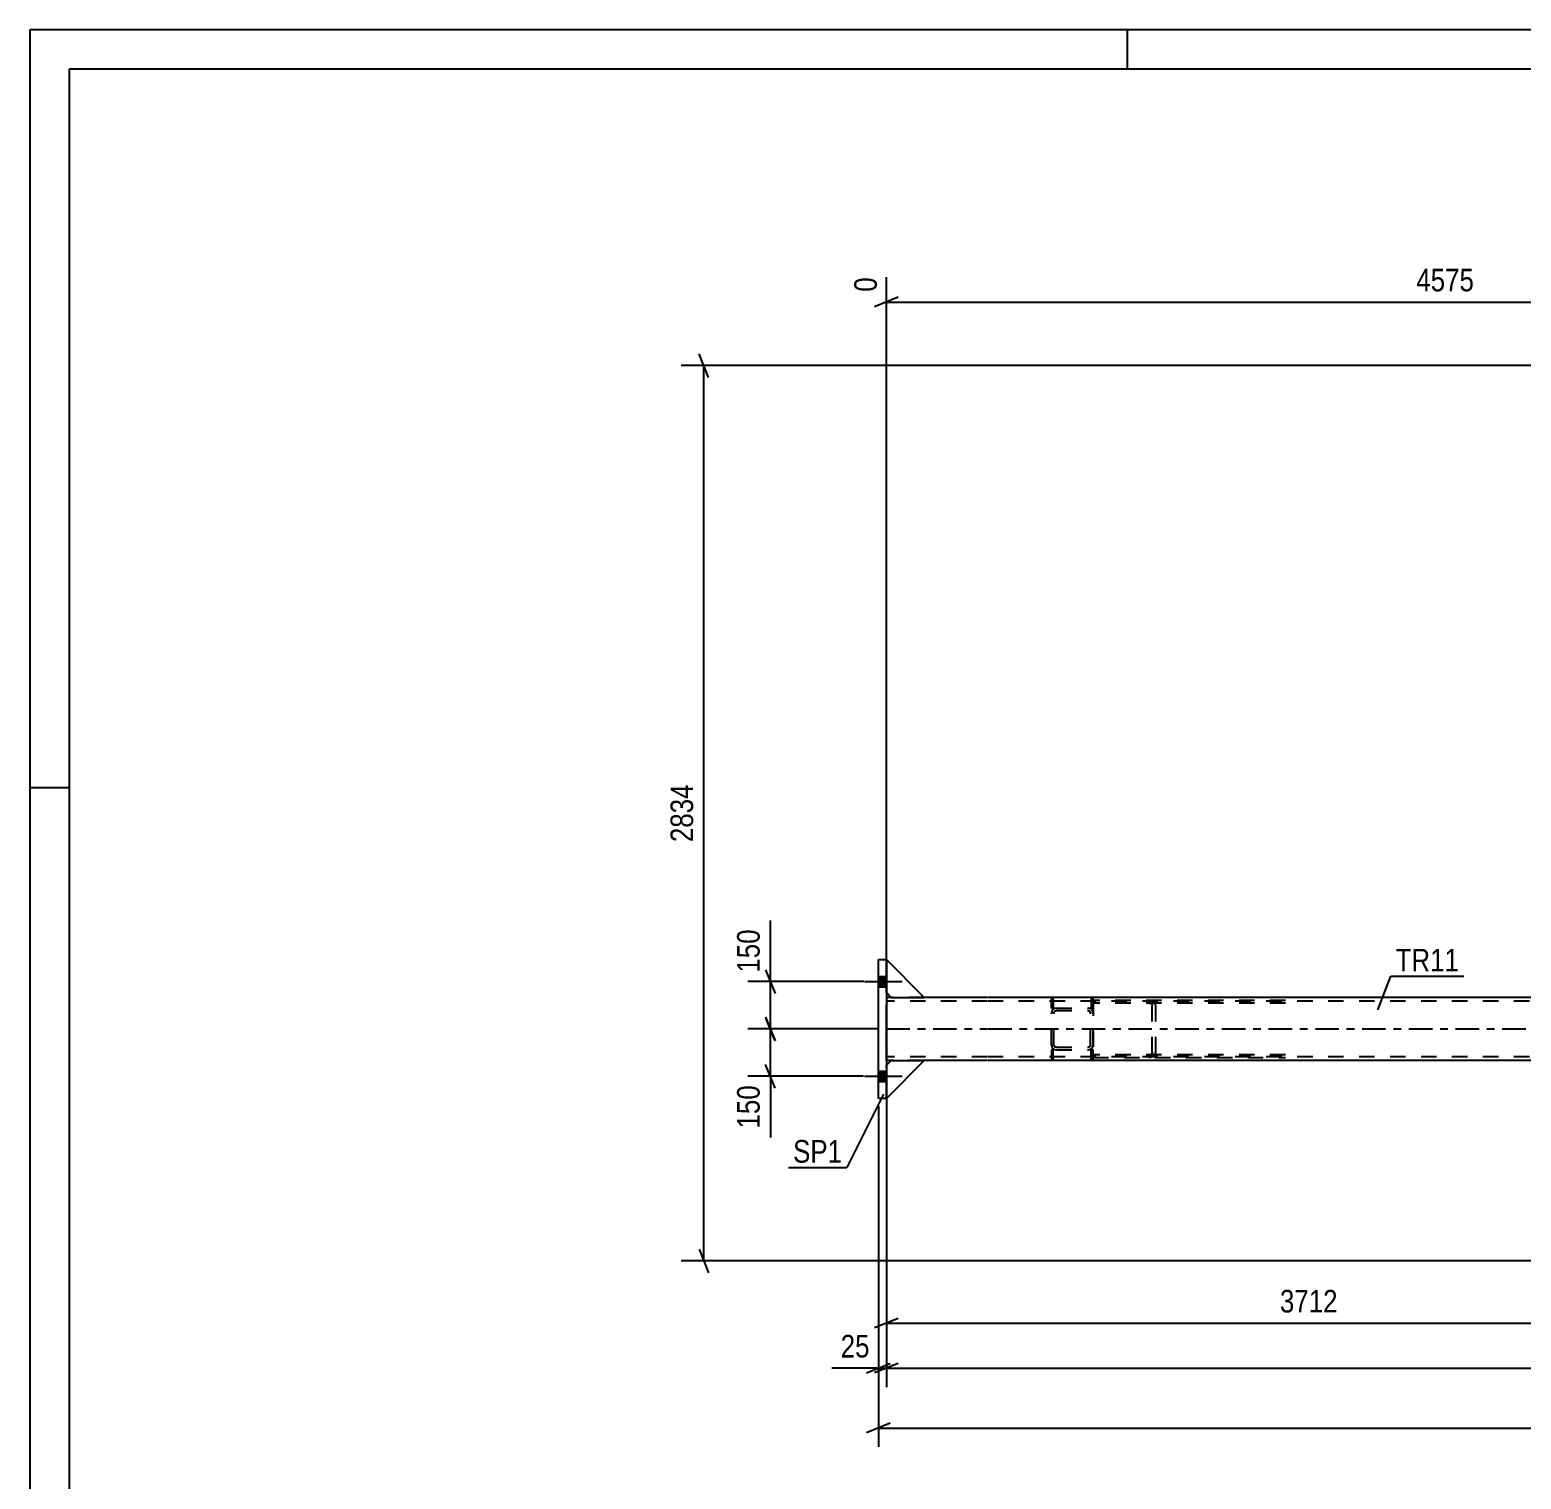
# Model space of a CAD drawing. Header units: millimetres. Extents: x -107 to 1082, y -577 to 264.
# Drawn here: x -107.2 to 81.6, y 80 to 263.5 of the extents above; entities that cross this region are included whole.
import ezdxf

# ---------------------------------------------------------------- set-up
doc = ezdxf.new("R2010")
doc.units = ezdxf.units.MM
doc.linetypes.add('DXK_LINE_DOT2', pattern=[3.9198, 1.9599, -1.9599])
doc.linetypes.add('DXK_LINE_DOT3', pattern=[5.9187, 2.979, -0.9799, 0.9799, -0.9799])
doc.styles.add('Arial Narrow', font='ARIALN.TTF', dxfattribs={"height": 0.2})

# ---------------------------------------------------------------- blocks, each defined once
blk = doc.blocks.new('Unknown-389677451-1162')
at = {"color": 5, "linetype": 'Continuous'}
for p, q in [((1081.77, 263.53), (-107.23, 263.53)), ((-107.23, 263.53), (-107.23, -577.47)), ((31.77, 258.53), (31.77, 263.53)), ((1076.77, 258.53), (-102.23, 258.53)), ((-102.23, 258.53), (-102.23, -572.47)), ((-102.23, 167.53), (-107.23, 167.53))]:
    blk.add_line(p, q, dxfattribs=at)
blk = doc.blocks.new('Part-389677451-2074 - 1931')
at = {"color": 7, "linetype": 'DXK_LINE_DOT2'}
for p, q in [((1.24, 132.4), (1.84, 133)), ((6.04, 133), (1.24, 128.2)), ((1.24, 128.2), (1.24, 132.4)), ((1.24, 132.4), (1.24, 128.2)), ((1.84, 133), (6.04, 133))]:
    blk.add_line(p, q, dxfattribs=at)
blk = doc.blocks.new('Part-389677451-2004 - 1931')
at = {"color": 2, "linetype": 'Continuous'}
for p, q in [((0.24, 145.8), (1.24, 145.8)), ((0.24, 128.2), (0.24, 145.8)), ((1.24, 145.8), (1.24, 128.2)), ((1.24, 128.2), (0.24, 128.2))]:
    blk.add_line(p, q, dxfattribs=at)
at = {"color": 7, "linetype": 'DXK_LINE_DOT2'}
for p, q in [((0.24, 128.2), (0.24, 145.8)), ((1.24, 145.8), (1.24, 128.2))]:
    blk.add_line(p, q, dxfattribs=at)
blk = doc.blocks.new('Part-389677451-1941 - 1931')
at = {"color": 7, "linetype": 'DXK_LINE_DOT2'}
for p, q in [((27.42, 140.6), (27.42, 133.4)), ((51.78, 140.6), (27.42, 140.6)), ((51.78, 140.28), (27.42, 140.28)), ((34.82, 140.55), (34.48, 140.6)), ((34.48, 140.28), (34.65, 140.26)), ((34.89, 140.09), (34.92, 139.96)), ((34.92, 134.04), (34.92, 139.96)), ((35.36, 139.96), (35.29, 140.21)), ((35.36, 134.04), (35.36, 139.96)), ((51.78, 133.72), (27.42, 133.72)), ((27.42, 133.4), (51.78, 133.4)), ((34.65, 133.75), (34.48, 133.72)), ((34.48, 133.4), (34.82, 133.45)), ((34.92, 134.04), (34.89, 133.92)), ((35.29, 133.8), (35.36, 134.04))]:
    blk.add_line(p, q, dxfattribs=at)
for centre, radius, start, end in [((34.55, 139.87), 0.401, 32.4104, 75.4453), ((34.62, 139.78), 0.802, 32.4104, 75.4453), ((34.55, 134.14), 0.401, 284.5547, 327.5896)]:
    blk.add_arc(centre, radius, start, end, dxfattribs=at)
blk = doc.blocks.new('Part-389677451-1943 - 1931')
at = {"color": 7, "linetype": 'DXK_LINE_DOT2'}
for p, q in [((22.19, 139.25), (22.14, 139)), ((22.14, 135), (22.14, 139)), ((22.46, 139), (22.48, 139.13)), ((22.46, 135), (22.46, 139)), ((22.78, 139.64), (22.53, 139.59)), ((22.65, 139.3), (22.78, 139.32)), ((22.78, 139.64), (26.78, 139.64)), ((22.78, 139.32), (26.78, 139.32)), ((27.02, 139.59), (26.78, 139.64)), ((26.78, 139.32), (26.9, 139.3)), ((27.07, 139.13), (27.1, 139)), ((27.1, 135), (27.1, 139)), ((27.42, 139), (27.37, 139.25)), ((27.42, 135), (27.42, 139)), ((22.14, 135), (22.19, 134.76)), ((22.48, 134.88), (22.46, 135)), ((22.53, 134.41), (22.78, 134.36)), ((22.78, 134.68), (22.65, 134.71)), ((22.78, 134.68), (26.78, 134.68)), ((22.78, 134.36), (26.78, 134.36)), ((26.9, 134.71), (26.78, 134.68)), ((26.78, 134.36), (27.02, 134.41)), ((27.1, 135), (27.07, 134.88)), ((27.37, 134.76), (27.42, 135))]:
    blk.add_line(p, q, dxfattribs=at)
for centre, radius, start, end in [((22.78, 139), 0.64, 112.5, 157.5), ((22.78, 139), 0.32, 112.5, 157.5), ((26.78, 139), 0.32, 22.5, 67.5), ((26.78, 139), 0.64, 22.5, 67.5), ((22.78, 135), 0.64, 202.5, 247.5), ((22.78, 135), 0.32, 202.5, 247.5), ((26.78, 135), 0.32, 292.5, 337.5), ((26.78, 135), 0.64, 292.5, 337.5)]:
    blk.add_arc(centre, radius, start, end, dxfattribs=at)
blk = doc.blocks.new('Part-389677451-2077 - 1931')
at = {"color": 7, "linetype": 'DXK_LINE_DOT2'}
for p, q in [((6.04, 141), (1.24, 145.8)), ((1.24, 145.8), (1.24, 141.6)), ((1.24, 141.6), (1.24, 145.8)), ((1.24, 141.6), (1.84, 141)), ((1.84, 141), (6.04, 141))]:
    blk.add_line(p, q, dxfattribs=at)
blk = doc.blocks.new('Part-389677451-2083 - 1931')
at = {"color": 7, "linetype": 'DXK_LINE_DOT2'}
for p, q in [((6.04, 141), (1.24, 145.8)), ((1.24, 145.8), (1.24, 141.6)), ((1.24, 141.6), (1.24, 145.8)), ((1.24, 141.6), (1.84, 141)), ((1.84, 141), (6.04, 141))]:
    blk.add_line(p, q, dxfattribs=at)
blk = doc.blocks.new('Part-389677451-2090 - 1931')
at = {"color": 7, "linetype": 'DXK_LINE_DOT2'}
for p, q in [((27.42, 134.36), (27.18, 134.36)), ((27.18, 133.16), (27.18, 134.36)), ((27.18, 134.36), (27.18, 133.16)), ((27.42, 133.16), (27.42, 134.36)), ((27.42, 133.16), (27.42, 134.36)), ((27.18, 133.16), (27.42, 133.16))]:
    blk.add_line(p, q, dxfattribs=at)
blk = doc.blocks.new('Part-389677451-2068 - 1931')
at = {"color": 7, "linetype": 'DXK_LINE_DOT2'}
for p, q in [((1.24, 132.4), (1.84, 133)), ((6.04, 133), (1.24, 128.2)), ((1.24, 128.2), (1.24, 132.4)), ((1.24, 132.4), (1.24, 128.2)), ((1.84, 133), (6.04, 133))]:
    blk.add_line(p, q, dxfattribs=at)
blk = doc.blocks.new('Part-389677451-2071 - 1931')
at = {"color": 2, "linetype": 'Continuous'}
for p, q in [((1.24, 132.4), (1.84, 133)), ((6.04, 133), (1.24, 128.2)), ((1.84, 133), (6.04, 133))]:
    blk.add_line(p, q, dxfattribs=at)
at = {"color": 7, "linetype": 'DXK_LINE_DOT2'}
for p, q in [((1.24, 128.2), (1.24, 132.4)), ((1.24, 132.4), (1.24, 128.2))]:
    blk.add_line(p, q, dxfattribs=at)
blk = doc.blocks.new('Part-389677451-2080 - 1931')
at = {"color": 2, "linetype": 'Continuous'}
for p, q in [((6.04, 141), (1.24, 145.8)), ((1.24, 141.6), (1.84, 141)), ((1.84, 141), (6.04, 141))]:
    blk.add_line(p, q, dxfattribs=at)
at = {"color": 7, "linetype": 'DXK_LINE_DOT2'}
for p, q in [((1.24, 145.8), (1.24, 141.6)), ((1.24, 141.6), (1.24, 145.8))]:
    blk.add_line(p, q, dxfattribs=at)
blk = doc.blocks.new('Part-389677451-2088 - 1931')
at = {"color": 7, "linetype": 'DXK_LINE_DOT2'}
for p, q in [((22.38, 134.36), (22.14, 134.36)), ((22.14, 134.36), (22.14, 133.16)), ((22.38, 133.16), (22.38, 134.36)), ((22.14, 133.16), (22.38, 133.16))]:
    blk.add_line(p, q, dxfattribs=at)
blk = doc.blocks.new('Bolt-389677451-2217 - 1931')
at = {"linetype": 'Continuous'}
for points in [[(1.24, 142.34), (1.24, 143.66), (0.24, 143.66), (0.24, 142.34)], [(1.24, 142.34), (1.24, 143.66), (0.24, 143.66), (0.24, 142.34)], [(1.24, 130.34), (1.24, 131.66), (0.24, 131.66), (0.24, 130.34)], [(1.24, 130.34), (1.24, 131.66), (0.24, 131.66), (0.24, 130.34)]]:
    blk.add_hatch(color=1, dxfattribs=at).paths.add_polyline_path(points)
at = {"color": 1, "linetype": 'Continuous'}
for p, q in [((0.24, 143.66), (1.24, 143.66)), ((0.24, 143.66), (1.24, 143.66)), ((-1.52, 143), (3.24, 143)), ((-1.52, 143), (3.24, 143)), ((0.24, 142.34), (1.24, 142.34)), ((0.24, 142.34), (1.24, 142.34)), ((-1.52, 131), (3.24, 131)), ((-1.52, 131), (3.24, 131)), ((0.24, 131.66), (1.24, 131.66)), ((0.24, 131.66), (1.24, 131.66)), ((0.24, 130.34), (1.24, 130.34)), ((0.24, 130.34), (1.24, 130.34))]:
    blk.add_line(p, q, dxfattribs=at)
blk = doc.blocks.new('Part-389677451-2089 - 1931')
at = {"color": 7, "linetype": 'DXK_LINE_DOT2'}
for p, q in [((22.38, 140.84), (22.14, 140.84)), ((22.14, 140.84), (22.14, 139.64)), ((22.14, 139.64), (22.14, 140.72)), ((22.38, 139.64), (22.38, 140.84)), ((22.38, 140.72), (22.38, 139.64)), ((22.14, 139.64), (22.38, 139.64))]:
    blk.add_line(p, q, dxfattribs=at)
blk = doc.blocks.new('Part-389677451-2091 - 1931')
at = {"color": 7, "linetype": 'DXK_LINE_DOT2'}
for p, q in [((27.42, 140.84), (27.18, 140.84)), ((27.18, 140.84), (27.18, 139.64)), ((27.18, 140.84), (27.18, 139.64)), ((27.42, 139.64), (27.42, 140.84)), ((27.42, 139.64), (27.42, 140.84)), ((27.18, 139.64), (27.42, 139.64))]:
    blk.add_line(p, q, dxfattribs=at)
blk = doc.blocks.new('Part-389677451-2111 - 1931')
at = {"color": 2, "linetype": 'Continuous'}
for p, q in [((1.84, 141), (1.24, 141)), ((1.24, 133.96), (1.24, 140.04)), ((14.04, 141), (6.04, 141)), ((142.78, 141), (14.14, 141)), ((1.84, 133), (1.24, 133)), ((14.04, 133), (6.04, 133)), ((108.24, 133), (14.14, 133))]:
    blk.add_line(p, q, dxfattribs=at)
at = {"color": 7, "linetype": 'DXK_LINE_DOT2'}
for p, q in [((1.24, 141), (1.24, 140.04)), ((1.24, 141), (1.24, 140.72)), ((14.04, 140.52), (1.24, 140.52)), ((6.04, 141), (1.84, 141)), ((639.28, 140.52), (14.14, 140.52)), ((1.24, 133), (1.24, 133.96)), ((14.04, 133.48), (1.24, 133.48)), ((6.04, 133), (1.84, 133)), ((639.28, 133.48), (14.14, 133.48))]:
    blk.add_line(p, q, dxfattribs=at)
at = {"color": 7, "linetype": 'DXK_LINE_DOT3'}
for p, q in [((1.24, 137), (14.04, 137)), ((14.14, 137), (639.28, 137))]:
    blk.add_line(p, q, dxfattribs=at)
blk = doc.blocks.new('StraightDimension-389677451-14549 - 1931')
at = {"color": 7, "linetype": 'Continuous'}
for p, q in [((0.24, 127.2), (0.24, 91.64)), ((1.24, 127.2), (1.24, 91.64)), ((-1.26, 93.44), (1.74, 94.64)), ((2.74, 94.64), (-0.26, 93.44)), ((0.24, 94.04), (1.24, 94.04))]:
    blk.add_line(p, q, dxfattribs=at)
at = {"color": 0}
blk.add_wipeout([(-0.29, 94.79), (-0.29, 98.99), (-5.14, 98.99), (-5.14, 94.79)], dxfattribs=at)
at = {"color": 7, "linetype": 'Continuous'}
blk.add_line((0.24, 94.04), (-5.67, 94.04), dxfattribs=at)
blk.add_line((0.24, 94.04), (-5.67, 94.04), dxfattribs=at)
at = {"color": 3, "style": 'Arial Narrow'}
blk.add_text('25', height=2.863, dxfattribs=at).set_placement((-4.54, 95.39))
blk = doc.blocks.new('StraightDimension-389677451-36491 - 1931')
at = {"color": 7, "linetype": 'Continuous'}
for p, q in [((-14.05, 138.5), (-12.85, 135.5)), ((0.24, 137), (-16.3, 137)), ((-13.45, 131), (-13.45, 137)), ((-12.85, 129.5), (-14.05, 132.5)), ((-1.66, 131), (-16.3, 131))]:
    blk.add_line(p, q, dxfattribs=at)
at = {"color": 0}
blk.add_wipeout([(-14.2, 130.48), (-18.4, 130.48), (-18.4, 123.79), (-14.2, 123.79)], dxfattribs=at)
at = {"color": 7, "linetype": 'Continuous'}
blk.add_line((-13.45, 131), (-13.45, 123.27), dxfattribs=at)
blk.add_line((-13.45, 131), (-13.45, 123.27), dxfattribs=at)
at = {"color": 3, "style": 'Arial Narrow'}
blk.add_text('150', height=2.863, rotation=90.0002, dxfattribs=at).set_placement((-14.8, 124.39))
blk = doc.blocks.new('StraightDimension-389677451-42686 - 1931')
at = {"color": 7, "linetype": 'Continuous'}
for p, q in [((1.24, 132), (1.24, 97.34)), ((108.24, 130.18), (108.24, 97.34)), ((2.74, 100.34), (-0.26, 99.14)), ((106.74, 99.14), (109.74, 100.34)), ((1.24, 99.74), (108.24, 99.74))]:
    blk.add_line(p, q, dxfattribs=at)
at = {"color": 0}
blk.add_wipeout([(59, 100.49), (59, 104.69), (50.48, 104.69), (50.48, 100.49)], dxfattribs=at)
at = {"color": 3, "style": 'Arial Narrow'}
blk.add_text('3712', height=2.863, dxfattribs=at).set_placement((51.08, 101.09))
blk = doc.blocks.new('StraightDimension-389677451-14548 - 1931')
at = {"color": 7, "linetype": 'Continuous'}
for p, q in [((1.24, 127.2), (1.24, 91.64)), ((2.74, 94.64), (-0.26, 93.44)), ((1.24, 94.04), (668.53, 94.04))]:
    blk.add_line(p, q, dxfattribs=at)
blk = doc.blocks.new('StraightDimension-389677451-14917 - 1931')
at = {"color": 7, "linetype": 'Continuous'}
for p, q in [((142.78, 221.17), (142.78, 237.67)), ((1.24, 142), (1.24, 232.19)), ((2.74, 229.66), (-0.26, 228.46)), ((1.24, 229.06), (142.78, 229.06)), ((141.28, 228.46), (144.28, 229.66))]:
    blk.add_line(p, q, dxfattribs=at)
at = {"color": 0, "linetype": 'Continuous'}
for points in [[(142.18, 238.27), (137.98, 238.27), (137.98, 229.76), (142.18, 229.76)], [(0.64, 232.79), (-3.56, 232.79), (-3.56, 229.76), (0.64, 229.76)]]:
    blk.add_wipeout(points, dxfattribs=at)
at = {"color": 0}
blk.add_wipeout([(76.26, 229.81), (76.26, 234.01), (67.75, 234.01), (67.75, 229.81)], dxfattribs=at)
at = {"color": 3, "linetype": 'Continuous', "style": 'Arial Narrow'}
for s, height, p in [('4575', 2.863, (141.58, 230.36)), ('0', 2.86, (0.04, 230.36))]:
    blk.add_text(s, height=height, rotation=90.0002, dxfattribs=at).set_placement(p)
at = {"color": 3, "style": 'Arial Narrow'}
blk.add_text('4575', height=2.863, dxfattribs=at).set_placement((68.35, 230.41))
blk = doc.blocks.new('StraightDimension-389677451-14973 - 1931')
at = {"color": 7, "linetype": 'Continuous'}
for p, q in [((0.24, 127.2), (0.24, 84.06)), ((1.74, 87.06), (-1.26, 85.86)), ((0.24, 86.46), (669.53, 86.46))]:
    blk.add_line(p, q, dxfattribs=at)
blk = doc.blocks.new('StraightDimension-389677451-29409 - 1931')
at = {"color": 7, "linetype": 'Continuous'}
for p, q in [((142.26, 221), (-24.73, 221)), ((-21.28, 219.5), (-22.48, 222.5)), ((-21.88, 107.63), (-21.88, 221)), ((-22.48, 109.13), (-21.28, 106.13)), ((137.28, 107.63), (-24.73, 107.63))]:
    blk.add_line(p, q, dxfattribs=at)
at = {"color": 0}
blk.add_wipeout([(-22.63, 168.57), (-26.83, 168.57), (-26.83, 160.06), (-22.63, 160.06)], dxfattribs=at)
at = {"color": 3, "style": 'Arial Narrow'}
blk.add_text('2834', height=2.863, rotation=90.0002, dxfattribs=at).set_placement((-23.23, 160.66))
blk = doc.blocks.new('StraightDimension-389677451-36490 - 1931')
at = {"color": 7, "linetype": 'Continuous'}
for p, q in [((-14.05, 144.5), (-12.85, 141.5)), ((-1.61, 143), (-16.3, 143)), ((-13.45, 137), (-13.45, 143)), ((-12.85, 135.5), (-14.05, 138.5)), ((0.24, 137), (-16.3, 137))]:
    blk.add_line(p, q, dxfattribs=at)
at = {"color": 0}
blk.add_wipeout([(-14.2, 150.21), (-18.4, 150.21), (-18.4, 143.53), (-14.2, 143.53)], dxfattribs=at)
at = {"color": 7, "linetype": 'Continuous'}
blk.add_line((-13.45, 143), (-13.45, 150.74), dxfattribs=at)
blk.add_line((-13.45, 143), (-13.45, 150.74), dxfattribs=at)
at = {"color": 3, "style": 'Arial Narrow'}
blk.add_text('150', height=2.863, rotation=90.0002, dxfattribs=at).set_placement((-14.8, 144.13))
blk = doc.blocks.new('Mark-389677451-2000 - 1931')
at = {"color": 0}
blk.add_wipeout([(-4.36, 120.07), (-4.36, 123.07), (-10.57, 123.07), (-10.57, 120.07)], dxfattribs=at)
blk.add_wipeout([(-4.36, 120.07), (-4.36, 123.07), (-10.57, 123.07), (-10.57, 120.07)], dxfattribs=at)
at = {"color": 30, "linetype": 'Continuous'}
for p in [(0.87, 128.74), (-11.17, 119.47)]:
    blk.add_line(p, (-3.76, 119.47), dxfattribs=at)
at = {"color": 3, "style": 'Arial Narrow'}
blk.add_text('SP1', height=2.863, dxfattribs=at).set_placement((-10.57, 120.07))
blk = doc.blocks.new('Mark-389677451-2107 - 1931')
at = {"color": 0}
blk.add_wipeout([(73.76, 144.28), (73.76, 147.28), (65.73, 147.28), (65.73, 144.28)], dxfattribs=at)
blk.add_wipeout([(73.76, 144.28), (73.76, 147.28), (65.73, 147.28), (65.73, 144.28)], dxfattribs=at)
at = {"color": 30, "linetype": 'Continuous'}
for p, q in [((63.46, 139.41), (65.13, 143.68)), ((65.13, 143.68), (74.36, 143.68))]:
    blk.add_line(p, q, dxfattribs=at)
at = {"color": 3, "style": 'Arial Narrow'}
blk.add_text('TR11', height=2.863, dxfattribs=at).set_placement((65.73, 144.28))

msp = doc.modelspace()

# ---------------------------------------------------------------- block references
for name in ['Unknown-389677451-1162', 'Part-389677451-2004 - 1931', 'Part-389677451-2077 - 1931', 'Part-389677451-2083 - 1931', 'Part-389677451-2080 - 1931', 'Bolt-389677451-2217 - 1931', 'Part-389677451-2111 - 1931', 'Part-389677451-2089 - 1931', 'Part-389677451-2091 - 1931', 'Part-389677451-1941 - 1931', 'Part-389677451-1943 - 1931', 'Part-389677451-2088 - 1931', 'Part-389677451-2090 - 1931', 'Part-389677451-2074 - 1931', 'Part-389677451-2068 - 1931', 'Part-389677451-2071 - 1931']:
    msp.add_blockref(name, (0, 0))

# ---------------------------------------------------------------- next in the draw order: block references
for name in ['StraightDimension-389677451-14917 - 1931', 'StraightDimension-389677451-14549 - 1931']:
    msp.add_blockref(name, (0, 0))

# ---------------------------------------------------------------- next in the draw order: block references
msp.add_blockref('StraightDimension-389677451-36491 - 1931', (0, 0))

# ---------------------------------------------------------------- next in the draw order: block references
msp.add_blockref('StraightDimension-389677451-42686 - 1931', (0, 0))

# ---------------------------------------------------------------- next in the draw order: block references
msp.add_blockref('StraightDimension-389677451-14548 - 1931', (0, 0))

# ---------------------------------------------------------------- next in the draw order: block references
msp.add_blockref('StraightDimension-389677451-14973 - 1931', (0, 0))

# ---------------------------------------------------------------- next in the draw order: block references
msp.add_blockref('StraightDimension-389677451-29409 - 1931', (0, 0))

# ---------------------------------------------------------------- next in the draw order: block references
for name in ['StraightDimension-389677451-36490 - 1931', 'Mark-389677451-2107 - 1931', 'Mark-389677451-2000 - 1931']:
    msp.add_blockref(name, (0, 0))

doc.saveas('drawing.dxf')
